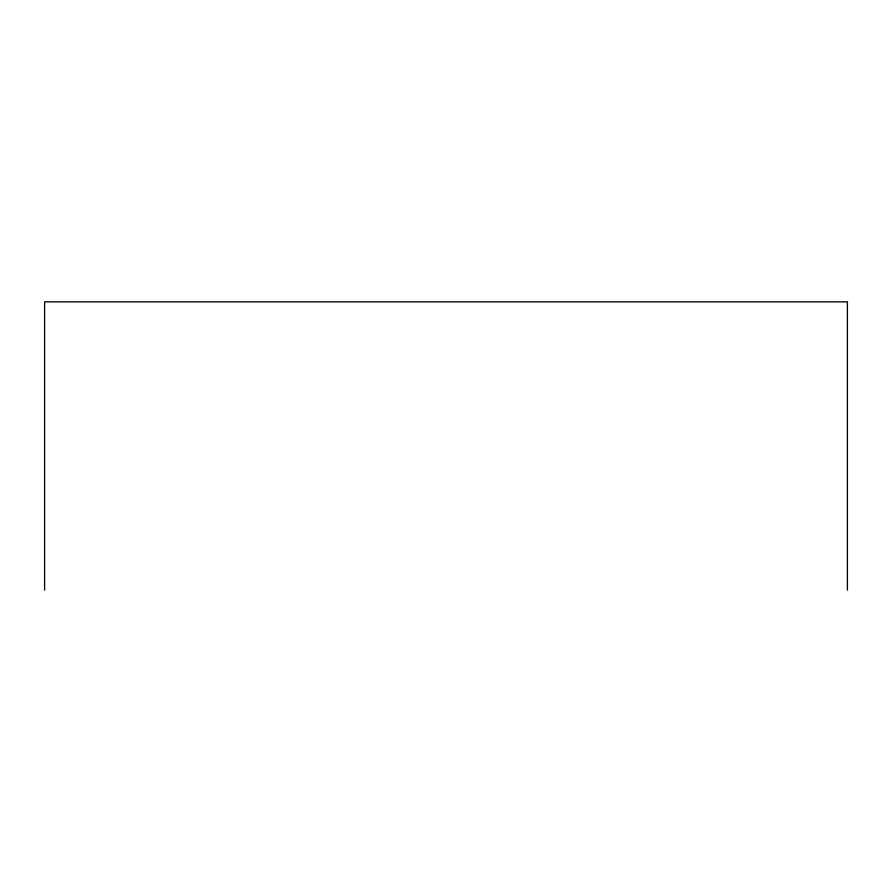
<?xml version="1.0" encoding="UTF-8"?>
<svg xmlns="http://www.w3.org/2000/svg" width="892" height="892" viewBox="0 0 892 892"><rect width="100%" height="100%" fill="white"/><g stroke="black" fill="none" stroke-linecap="round" stroke-linejoin="round"><path stroke-width="1.34" d="M847.4 590.147L847.4 301.853L44.6 301.853L44.6 590.147"/></g></svg>
